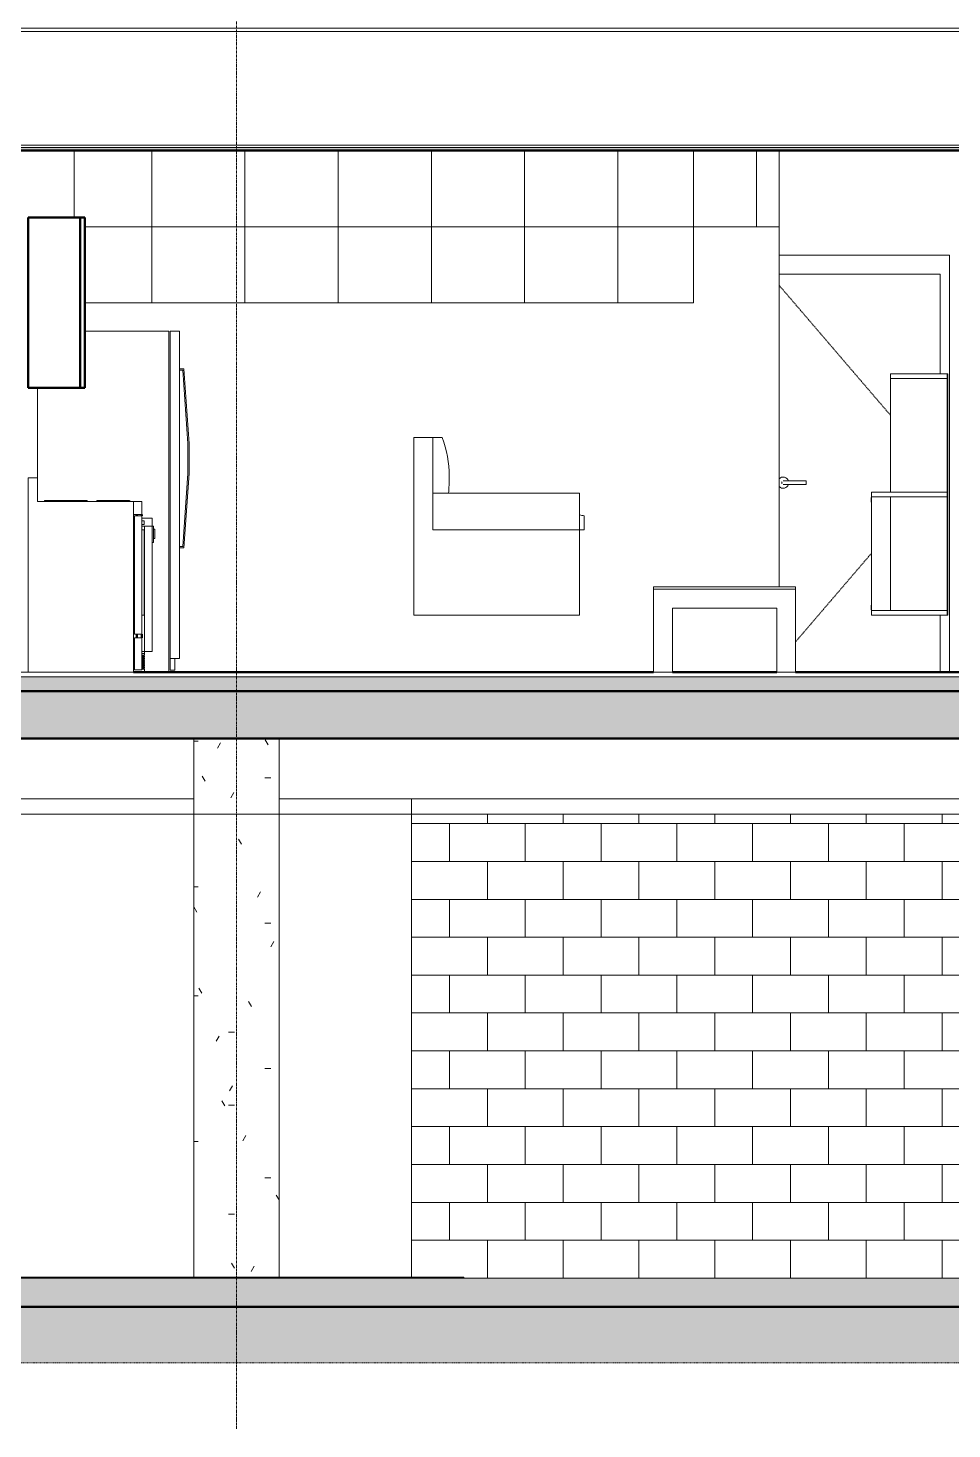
# Model space of a CAD drawing. Header units: inches. Extents: x -4169 to 1833, y -300 to 585.
# Drawn here: x 735.6 to 930.7, y -159.8 to 136 of the extents above; entities that cross this region are included whole.
import ezdxf

# ---------------------------------------------------------------- set-up
doc = ezdxf.new("R2010")
doc.units = ezdxf.units.IN
doc.header["$MEASUREMENT"] = 0
for name, pattern in [('Aligning Line 1_8_', [0.25, 0.125, -0.125]), ('Dash 1_16_', [0.125, 0.0625, -0.0625]), ('Grid Line 1_2_', [0.875, 0.5, -0.125, 0.125, -0.125])]:
    doc.linetypes.add(name, pattern=pattern)
for name, color, linetype, lineweight in [('0-4', 7, 'Continuous', 9), ('0-7', 130, 'Continuous', 5), ('A-DOOR-3', 7, 'Continuous', 9), ('A-DOOR-4', 7, 'Dash 1_16_', 9), ('A-DOOR-FRAM-1', 7, 'Continuous', 9), ('A-FLOR', 192, 'Continuous', 13), ('A-FLOR-2', 192, 'Continuous', 50), ('A-FLOR-LEVL-1', 51, 'Grid Line 1_2_', 9), ('A-FLOR-MCUT', 51, 'Continuous', 13), ('A-FLOR-PATT-1', 8, 'Continuous', 9), ('A-GENM-2', 7, 'Continuous', 9), ('A-GENM-3', 250, 'Continuous', 50), ('A-WALL-2', 10, 'Continuous', 13), ('A-WALL-PATT-5', 111, 'Continuous', 9), ('A-WALL-PATT-7', 143, 'Continuous', 9), ('C-BLDG-PADS-1', 253, 'Continuous', 9), ('C-BLDG-PADS-2', 10, 'Continuous', 13), ('C-TOPO', 7, 'Continuous', 9), ('C-TOPO-1', 250, 'Continuous', 50), ('G-ANNO-SYMB', 111, 'Aligning Line 1_8_', 9), ('G-ANNO-SYMB-2', 147, 'Aligning Line 1_8_', 9), ('I-FURN', 30, 'Continuous', 9), ('I-FURN-1', 7, 'Continuous', 9), ('I-WALL-2', 10, 'Continuous', 13), ('Q-CASE-2', 250, 'Continuous', 50), ('Q-SPCQ-1', 7, 'Continuous', 9), ('S-COLS', 52, 'Continuous', 9), ('S-FNDN', 32, 'Continuous', 13), ('S-GRID-1', 1, 'Grid Line 1_2_', 9)]:
    doc.layers.add(name, color=color, linetype=linetype, lineweight=lineweight)
pattern_1 = [(0, (317.997, 146.633), (30.72, 7.68), [1.267, -21.773, 1.267, -21.773, -122.88]), (0, (317.997, 146.633), (30.72, 7.68), [-46.08, 1.267, -44.813, 1.267, -21.773, -53.76]), (0, (317.997, 146.633), (30.72, 7.68), [-115.2, 1.267, -14.093, 1.267, -37.133]), (120, (329.517, 150.473), (-22.011075, 22.7643), [1.267, -21.773, 1.267, -21.773, -122.88]), (120, (329.517, 150.473), (-22.011075, 22.7643), [-46.08, 1.267, -44.813, 1.267, -21.773, -53.76]), (120, (329.517, 150.473), (-22.011075, 22.7643), [-115.2, 1.267, -14.093, 1.267, -37.133]), (240, (333.357, 165.833), (-8.708925, -30.4443), [1.267, -21.773, 1.267, -21.773, -122.88]), (240, (333.357, 165.833), (-8.708925, -30.4443), [-46.08, 1.267, -44.813, 1.267, -21.773, -53.76]), (240, (333.357, 165.833), (-8.708925, -30.4443), [-115.2, 1.267, -14.093, 1.267, -37.133])]

# ---------------------------------------------------------------- blocks, each defined once
blk = doc.blocks.new('CTR - 2nd Phase_rvt-2-BUILDING SECTION - EAST_WEST - LOOKING SOUTH')
at = {"layer": 'A-FLOR-LEVL-1'}
for p, q in [((-12558.48, 136), (-9609.49, 136)), ((-12558.48, 0), (-9609.49, 0)), ((-12558.48, -30), (-9609.49, -30)), ((-12558.48, -128), (-9609.49, -128))]:
    blk.add_line(p, q, dxfattribs=at)
blk = doc.blocks.new('Entertainment_Center_14771 - Entertainment_Center_14771-V51-BUILDING SECTION - EAST_WEST - LOOKING SOUTH')
at = {"layer": 'I-FURN-1'}
for p, q in [((-10365.1, 63), (-10353.1, 63)), ((-10365.1, 63), (-10365.1, 62)), ((-10353.1, 62), (-10353.1, 63)), ((-10352.97, 63), (-10353.1, 63)), ((-10353.1, 63), (-10353.1, 62)), ((-10352.97, 63), (-10352.97, 62)), ((-10353.1, 62), (-10365.1, 62)), ((-10365.1, 62), (-10353.1, 62)), ((-10365.1, 62), (-10365.1, 38)), ((-10353.1, 38), (-10353.1, 62)), ((-10353.1, 62), (-10353.1, 38)), ((-10352.97, 62), (-10352.97, 38)), ((-10369.13, 36.87), (-10369.13, 35.87)), ((-10369.1, 38), (-10353.1, 38)), ((-10369.1, 38), (-10369.1, 37)), ((-10369.1, 37), (-10369.1, 13)), ((-10353.1, 37), (-10369.1, 37)), ((-10365.1, 37), (-10353.1, 37)), ((-10365.1, 37), (-10365.1, 13)), ((-10353.1, 37), (-10353.1, 38)), ((-10352.97, 38), (-10353.1, 38)), ((-10353.1, 38), (-10353.1, 37)), ((-10353.1, 13), (-10353.1, 37)), ((-10353.1, 37), (-10353.1, 13)), ((-10352.97, 38), (-10352.97, 37)), ((-10352.97, 37), (-10352.97, 13)), ((-10369.13, 14.12), (-10369.13, 13.12)), ((-10369.1, 13), (-10353.1, 13)), ((-10369.1, 13), (-10369.1, 12)), ((-10353.1, 12), (-10369.1, 12)), ((-10353.1, 13), (-10365.1, 13)), ((-10353.1, 12), (-10353.1, 13)), ((-10353.1, 13), (-10353.1, 12)), ((-10352.97, 12), (-10353.1, 12)), ((-10352.97, 13), (-10352.97, 12))]:
    blk.add_line(p, q, dxfattribs=at)
blk = doc.blocks.new('Couch-Both_Arms-Generic - 1-V52-BUILDING SECTION - EAST_WEST - LOOKING SOUTH')
at = {"layer": 'I-FURN'}
for p, q in [((-10461.74, 37.75), (-10461.74, 49.5)), ((-10461.74, 49.5), (-10459.74, 49.5)), ((-10458.24, 41.38), (-10458.24, 41.12)), ((-10461.74, 30), (-10461.74, 37.75)), ((-10461.74, 37.75), (-10430.74, 37.75)), ((-10430.74, 37.75), (-10430.74, 30)), ((-10429.74, 30), (-10429.74, 33)), ((-10430.74, 30), (-10461.74, 30)), ((-10430.74, 30), (-10429.74, 30))]:
    blk.add_line(p, q, dxfattribs=at)
for centre, radius, start, end in [((-10481, 41.38), 22.76, 0, 20.9198), ((-10505.76, 41.12), 47.51, 355.9252, 0), ((-10445.62, -50.26), 84.76, 79.2045, 79.889)]:
    blk.add_arc(centre, radius, start, end, dxfattribs=at)
at = {"layer": 'I-FURN-1'}
for p, q in [((-10465.74, 49.5), (-10465.74, 12)), ((-10461.74, 49.5), (-10465.74, 49.5)), ((-10430.74, 12), (-10430.74, 30)), ((-10465.74, 12), (-10430.74, 12))]:
    blk.add_line(p, q, dxfattribs=at)
blk = doc.blocks.new('Table-Coffee - one-1372853-BUILDING SECTION - EAST_WEST - LOOKING SOUTH')
at = {"layer": 'I-FURN-1'}
for p, q in [((-10415.1, 18), (-10385.1, 18)), ((-10415.1, 18), (-10415.1, 17.5)), ((-10385.1, 18), (-10385.1, 17.5)), ((-10385.1, 17.5), (-10415.1, 17.5)), ((-10415.1, 17.5), (-10415.1, 0)), ((-10385.1, 17.5), (-10415.1, 17.5)), ((-10385.1, 0), (-10385.1, 17.5)), ((-10411.1, 0), (-10411.1, 13.5)), ((-10411.1, 13.5), (-10389.1, 13.5)), ((-10389.1, 13.5), (-10389.1, 0)), ((-10415.1, 0), (-10411.1, 0)), ((-10389.1, 0), (-10385.1, 0))]:
    blk.add_line(p, q, dxfattribs=at)
blk = doc.blocks.new('OD_CW_Upper Cabinet - OD_CW_Upper Cabinet-1896879-BUILDING SECTION - EAST_WEST - LOOKING SOUTH')
at = {"layer": 'Q-CASE-2'}
for p, q in [((-10536.19, 96), (-10547.19, 96)), ((-10547.19, 96), (-10547.19, 60)), ((-10535.19, 96), (-10536.19, 96)), ((-10536.19, 96), (-10536.19, 60)), ((-10536.19, 60), (-10536.19, 96)), ((-10535.19, 60), (-10535.19, 96)), ((-10547.19, 60), (-10536.19, 60)), ((-10536.19, 60), (-10535.19, 60))]:
    blk.add_line(p, q, dxfattribs=at)
blk = doc.blocks.new('Range - 24_ x 24_-V73-BUILDING SECTION - EAST_WEST - LOOKING SOUTH')
at = {"layer": 'Q-SPCQ-1'}
for p, q in [((-10545.19, 41), (-10547.19, 41)), ((-10547.19, 0), (-10547.19, 41)), ((-10545.19, 36), (-10545.19, 41)), ((-10524.94, 36), (-10545.19, 36)), ((-10543.69, 36.25), (-10543.69, 36)), ((-10543.69, 36.25), (-10542.22, 36.25)), ((-10542.19, 36.25), (-10542.19, 36)), ((-10542.19, 36.25), (-10539.19, 36.25)), ((-10539.19, 36.25), (-10536.19, 36.25)), ((-10536.19, 36), (-10536.19, 36.25)), ((-10536.15, 36.25), (-10534.69, 36.25)), ((-10534.69, 36), (-10534.69, 36.25)), ((-10532.69, 36.25), (-10532.69, 36)), ((-10532.64, 36.25), (-10532.22, 36.25)), ((-10532.19, 36.25), (-10532.19, 36)), ((-10532.19, 36.25), (-10529.19, 36.25)), ((-10529.19, 36.25), (-10526.19, 36.25)), ((-10526.19, 36), (-10526.19, 36.25)), ((-10526.16, 36.25), (-10525.74, 36.25)), ((-10525.69, 36), (-10525.69, 36.25)), ((-10524.94, 36), (-10524.94, 0)), ((-10524.94, 33.26), (-10524.94, 36)), ((-10524.94, 36), (-10523.19, 36)), ((-10523.19, 36), (-10523.19, 33.26)), ((-10523.19, 33.26), (-10524.94, 33.26)), ((-10524.69, 8), (-10524.69, 33.01)), ((-10524.69, 33.01), (-10523.19, 33.01)), ((-10523.19, 33.01), (-10523.19, 8)), ((-10523.19, 31.9), (-10522.69, 31.9)), ((-10522.69, 31.15), (-10523.19, 31.15)), ((-10523.19, 30), (-10522.69, 30)), ((-10522.69, 31.9), (-10522.69, 31.15)), ((-10522.69, 30), (-10522.69, 12)), ((-10522.69, 12), (-10523.19, 12)), ((-10523.19, 8), (-10524.69, 8)), ((-10524.69, 0.5), (-10524.69, 7.25)), ((-10524.69, 7.25), (-10523.19, 7.25)), ((-10523.19, 7.25), (-10523.19, 0.5)), ((-10523.19, 0.5), (-10524.69, 0.5)), ((-10547.19, 0), (-10524.94, 0))]:
    blk.add_line(p, q, dxfattribs=at)
blk = doc.blocks.new('OD_CW_Base Cabinet - OD_CW_Base Cabinet-1896923-BUILDING SECTION - EAST_WEST - LOOKING SOUTH')
at = {"layer": 'Q-CASE-2'}
for p, q in [((-10524.19, 33.26), (-10524.19, 33.01)), ((-10524.19, 33.01), (-10524.19, 33.26)), ((-10523.19, 33.01), (-10523.19, 33.26)), ((-10524.19, 8), (-10524.19, 7.25)), ((-10524.19, 7.25), (-10524.19, 8)), ((-10523.19, 7.25), (-10523.19, 8)), ((-10524.94, 4), (-10524.69, 4))]:
    blk.add_line(p, q, dxfattribs=at)
blk = doc.blocks.new('Dishwasher_15404 - 34_ counter-547918-BUILDING SECTION - EAST_WEST - LOOKING SOUTH')
at = {"layer": 'Q-SPCQ-1'}
for p, q in [((-10523.19, 32.5), (-10521.14, 32.5)), ((-10523.19, 30.79), (-10522.76, 30.79)), ((-10521.14, 30.79), (-10523.19, 30.79)), ((-10522.56, 4.33), (-10522.56, 30.79)), ((-10522.56, 30.79), (-10521.14, 30.79)), ((-10522.56, 4.33), (-10522.56, 30.79)), ((-10521.14, 32.5), (-10520.94, 32.5)), ((-10520.94, 30.79), (-10521.14, 30.79)), ((-10521.14, 30.79), (-10520.94, 30.79)), ((-10520.95, 30.79), (-10520.69, 30.79)), ((-10520.94, 30.79), (-10520.94, 32.5)), ((-10520.94, 4.33), (-10520.94, 30.79)), ((-10520.69, 30.79), (-10520.69, 28.06)), ((-10520.44, 30.18), (-10520.69, 30.18)), ((-10520.44, 30.18), (-10520.44, 28.21)), ((-10520.95, 27.35), (-10520.69, 27.35)), ((-10520.69, 28.21), (-10520.44, 28.21)), ((-10520.69, 28.06), (-10520.69, 27.35)), ((-10524.69, 3.94), (-10524.94, 3.94)), ((-10524.94, 3.94), (-10524.69, 3.94)), ((-10522.76, 4.33), (-10523.19, 4.33)), ((-10523.19, 4.33), (-10522.56, 4.33)), ((-10522.56, 3.94), (-10523.19, 3.94)), ((-10523.06, 3.39), (-10523.06, 3.59)), ((-10523.06, 3.59), (-10522.56, 3.59)), ((-10522.56, 3.39), (-10523.06, 3.39)), ((-10523.06, 3), (-10523.06, 3.2)), ((-10523.06, 3.2), (-10522.56, 3.2)), ((-10522.56, 3), (-10523.06, 3)), ((-10522.56, 3.59), (-10522.6, 3.59)), ((-10522.6, 3.39), (-10522.56, 3.39)), ((-10522.56, 3.2), (-10522.6, 3.2)), ((-10522.6, 3), (-10522.56, 3)), ((-10521.14, 4.33), (-10522.56, 4.33)), ((-10522.56, 3.94), (-10522.56, 4.33)), ((-10522.56, 3.59), (-10522.56, 3.94)), ((-10522.56, 3.2), (-10522.56, 3.39)), ((-10522.56, 2.8), (-10522.56, 3)), ((-10520.94, 4.33), (-10521.14, 4.33)), ((-10523.06, 2.61), (-10523.06, 2.8)), ((-10523.06, 2.8), (-10522.56, 2.8)), ((-10522.56, 2.61), (-10523.06, 2.61)), ((-10523.06, 2.21), (-10523.06, 2.41)), ((-10523.06, 2.41), (-10522.56, 2.41)), ((-10522.56, 2.21), (-10523.06, 2.21)), ((-10523.06, 1.82), (-10523.06, 2.02)), ((-10523.06, 2.02), (-10522.56, 2.02)), ((-10522.56, 1.82), (-10523.06, 1.82)), ((-10523.06, 1.43), (-10523.06, 1.62)), ((-10523.06, 1.62), (-10522.56, 1.62)), ((-10522.56, 1.43), (-10523.06, 1.43)), ((-10523.06, 1.03), (-10523.06, 1.23)), ((-10523.06, 1.23), (-10522.56, 1.23)), ((-10522.56, 1.03), (-10523.06, 1.03)), ((-10523.06, 0.64), (-10523.06, 0.84)), ((-10523.06, 0.84), (-10522.56, 0.84)), ((-10522.56, 0.64), (-10523.06, 0.64)), ((-10522.56, 2.8), (-10522.6, 2.8)), ((-10522.6, 2.61), (-10522.56, 2.61)), ((-10522.56, 2.41), (-10522.6, 2.41)), ((-10522.6, 2.21), (-10522.56, 2.21)), ((-10522.56, 2.02), (-10522.6, 2.02)), ((-10522.6, 1.82), (-10522.56, 1.82)), ((-10522.56, 1.62), (-10522.6, 1.62)), ((-10522.6, 1.43), (-10522.56, 1.43)), ((-10522.56, 1.23), (-10522.6, 1.23)), ((-10522.6, 1.03), (-10522.56, 1.03)), ((-10522.56, 0.84), (-10522.6, 0.84)), ((-10522.56, 2.41), (-10522.56, 2.61)), ((-10522.56, 2.02), (-10522.56, 2.21)), ((-10522.56, 1.62), (-10522.56, 1.82)), ((-10522.56, 1.23), (-10522.56, 1.43)), ((-10522.56, 0.84), (-10522.56, 1.03)), ((-10522.56, 0), (-10522.56, 0.64))]:
    blk.add_line(p, q, dxfattribs=at)
blk = doc.blocks.new('Refrigerator_-_Side-by-Side_6047 - 36_ X 30_-V74-BUILDING SECTION - EAST_WEST - LOOKING SOUTH')
at = {"layer": 'Q-SPCQ-1'}
for p, q in [((-10517.44, 72), (-10535.19, 72)), ((-10517.44, 0), (-10517.44, 72)), ((-10517.19, 2.87), (-10517.19, 72)), ((-10517.19, 72), (-10515.19, 72)), ((-10515.19, 72), (-10515.19, 2.87)), ((-10514.29, 64), (-10515.19, 64)), ((-10515.19, 63.75), (-10514.52, 63.75)), ((-10514.52, 63.75), (-10513.44, 48.28)), ((-10513.19, 48.29), (-10514.29, 64)), ((-10545.19, 60), (-10545.19, 41)), ((-10513.44, 48.28), (-10513.44, 41.95)), ((-10513.19, 41.94), (-10513.19, 48.29)), ((-10513.44, 41.95), (-10514.52, 26.48)), ((-10514.29, 26.23), (-10513.19, 41.94)), ((-10514.52, 26.48), (-10515.19, 26.48)), ((-10515.19, 26.23), (-10514.29, 26.23)), ((-10516.19, 2.87), (-10517.19, 2.87)), ((-10517.19, 2.87), (-10517.19, 0.37)), ((-10517.19, 2.87), (-10515.19, 2.87)), ((-10517.19, 0.37), (-10516.19, 0.37)), ((-10516.19, 0.37), (-10516.19, 2.87))]:
    blk.add_line(p, q, dxfattribs=at)
blk = doc.blocks.new('CTR - 1st Phase - Unit Layouts_rvt-2-BUILDING SECTION - EAST_WEST - LOOKING SOUTH')
at = {"layer": 'A-WALL-PATT-7'}
h = blk.add_hatch(dxfattribs=at)
h.set_pattern_fill('FP_25', color=256, style=0, pattern_type=2)
h.set_pattern_definition([(90, (-10517.79, 0), (-19.685, 1e-15), [24, 0, 0, 0])])
h.paths.add_polyline_path([(-10535.19, 78), (-10406.65, 78), (-10406.65, 110.12), (-10537.47, 110.12), (-10537.47, 96), (-10535.19, 96)], flags=0)
at = {"layer": 'A-WALL-2'}
for p, q in [((-10537.47, 110.12), (-10537.47, 96)), ((-10406.65, 78), (-10406.65, 110.12)), ((-10393.35, 94), (-10393.35, 110.12)), ((-10388.6, 110.12), (-10388.6, 94)), ((-10388.6, 94), (-10535.19, 94)), ((-10388.6, 18), (-10388.6, 94)), ((-10535.19, 78), (-10406.65, 78))]:
    blk.add_line(p, q, dxfattribs=at)
at = {"layer": '0-4'}
for name in ['OD_CW_Upper Cabinet - OD_CW_Upper Cabinet-1896879-BUILDING SECTION - EAST_WEST - LOOKING SOUTH', 'Refrigerator_-_Side-by-Side_6047 - 36_ X 30_-V74-BUILDING SECTION - EAST_WEST - LOOKING SOUTH', 'Entertainment_Center_14771 - Entertainment_Center_14771-V51-BUILDING SECTION - EAST_WEST - LOOKING SOUTH', 'Couch-Both_Arms-Generic - 1-V52-BUILDING SECTION - EAST_WEST - LOOKING SOUTH', 'Range - 24_ x 24_-V73-BUILDING SECTION - EAST_WEST - LOOKING SOUTH', 'OD_CW_Base Cabinet - OD_CW_Base Cabinet-1896923-BUILDING SECTION - EAST_WEST - LOOKING SOUTH', 'Dishwasher_15404 - 34_ counter-547918-BUILDING SECTION - EAST_WEST - LOOKING SOUTH', 'Table-Coffee - one-1372853-BUILDING SECTION - EAST_WEST - LOOKING SOUTH']:
    blk.add_blockref(name, (0, 0), dxfattribs=at)
blk = doc.blocks.new('CTR  - Topography_rvt-2-BUILDING SECTION - EAST_WEST - LOOKING SOUTH')
at = {"layer": 'C-BLDG-PADS-1'}
h = blk.add_hatch(dxfattribs=at)
h.set_pattern_fill('FP_22', color=256, style=0, pattern_type=2)
h.set_pattern_definition([(50, (-10964.796, 146.633), (27.5427, -2.4099), [2.88, -31.68]), (355, (-10964.796, 146.633), (-5.32784, 28.8843), [2.304, -25.344]), (100.451, (-10962.5, 146.432), (22.2153, 26.4739), [2.448, -26.924]), (46.184, (-10964.796, 154.313), (40.9819, -6.3564), [4.32, -47.52]), (96.636, (-10961.38, 153.784), (35.8907, 37.4062), [3.671, -40.386]), (351.184, (-10964.796, 154.313), (35.891, 37.4062), [3.456, -38.016]), (21, (-10960.956, 152.393), (22.92104, -15.46073), [2.88, -31.68]), (326, (-10960.956, 152.393), (9.3435, 27.84574), [2.304, -25.344]), (71.451, (-10959.045, 151.105), (32.26477, 12.3844), [2.448, -26.924]), (37.5, (-10964.796, 146.633), (0.466855, 12.78271), [1.267, -23.77, 1.267, -24.461, -25.44]), (37.5, (-10964.796, 146.633), (0.466855, 12.78271), [-50.765, 1.267, -24.173]), (7.5, (-10964.796, 146.633), (10.10159, 15.14509), [1.267, -13.402, 1.267, -23.194, -9.696]), (7.5, (-10964.796, 146.633), (10.10159, 15.14509), [-39.13, 1.267, -8.429]), (327.5, (-10973.359, 146.633), (20.49916, -0.86578), [1.267, -8.333, 1.267, -28.685, -39.744]), (327.5, (-10973.359, 146.633), (20.49916, -0.86578), [-39.552, 1.267, -38.477]), (317.5, (-10977.199, 146.633), (22.39478, 3.8443), [1.267, -11.213, 1.267, -18.624, -28.224]), (317.5, (-10977.199, 146.633), (22.39478, 3.8443), [-32.371, 1.267, -26.957])])
h.paths.add_polyline_path([(-12082.19, -134), (-9896.19, -134), (-9896.19, -128), (-12082.19, -128)], flags=0)
at = {"layer": 'C-TOPO'}
h = blk.add_hatch(dxfattribs=at)
h.set_pattern_fill('FP_31', color=256, style=0, pattern_type=2)
h.set_pattern_definition([(0, (-10964.796, 146.633), (24, 24), [24, -24]), (0, (-10964.796, 155.633), (24, 24), [24, -24]), (0, (-10964.796, 164.633), (24, 24), [24, -24]), (90, (-10961.796, 167.633), (-24, 24), [24, -24]), (90, (-10952.796, 167.633), (-24, 24), [24, -24]), (90, (-10943.796, 167.633), (-24, 24), [24, -24])])
h.paths.add_polyline_path([(-9908.19, -145.9), (-9908.19, -134.01), (-12070.19, -134.01), (-12070.19, -145.9), (-9956.02, -145.9)], flags=0)
at = {"layer": 'A-FLOR-LEVL-1'}
for p, q in [((-12558.48, 0), (-9609.49, 0)), ((-12558.48, -128), (-9609.49, -128))]:
    blk.add_line(p, q, dxfattribs=at)
at = {"layer": 'C-BLDG-PADS-2'}
for p, q in [((-9896.19, -128), (-12082.19, -128)), ((-12082.19, -134), (-9896.19, -134))]:
    blk.add_line(p, q, dxfattribs=at)
at = {"layer": 'C-TOPO'}
blk.add_line((-9959.35, -134.01), (-12070.19, -134.01), dxfattribs=at)
at = {"layer": 'C-TOPO-1'}
blk.add_line((-9959.35, -134.01), (-12070.19, -134.01), dxfattribs=at)
at = {"layer": 'G-ANNO-SYMB-2'}
blk.add_line((-9742.88, 0), (-12461.76, 0), dxfattribs=at)
blk = doc.blocks.new('HOLLOW METAL - UNIT DOOR-V164-BUILDING SECTION - EAST_WEST - LOOKING SOUTH')
at = {"layer": 'A-DOOR-3'}
for p, q in [((-10354.59, 84), (-10388.6, 84)), ((-10354.59, 63), (-10354.59, 84)), ((-10382.91, 40.39), (-10387.05, 40.39)), ((-10387.05, 39.61), (-10382.91, 39.61)), ((-10382.91, 40.39), (-10382.91, 40)), ((-10382.91, 40), (-10382.91, 39.61)), ((-10354.59, 0), (-10354.59, 12))]:
    blk.add_line(p, q, dxfattribs=at)
at = {"layer": 'A-DOOR-3', "flags": 128}
for points in [[(-10387.05, 40.39), (-10387.07, 40.39), (-10387.09, 40.39), (-10387.12, 40.39), (-10387.14, 40.39), (-10387.16, 40.39), (-10387.19, 40.39), (-10387.21, 40.39), (-10387.23, 40.39), (-10387.25, 40.39), (-10387.28, 40.39), (-10387.3, 40.39), (-10387.32, 40.39), (-10387.34, 40.39), (-10387.36, 40.39), (-10387.38, 40.39), (-10387.4, 40.39), (-10387.42, 40.39), (-10387.44, 40.39), (-10387.45, 40.39), (-10387.47, 40.39), (-10387.49, 40.39), (-10387.5, 40.39), (-10387.52, 40.39), (-10387.53, 40.39), (-10387.54, 40.39), (-10387.56, 40.39), (-10387.57, 40.39), (-10387.58, 40.39), (-10387.59, 40.39), (-10387.6, 40.39), (-10387.6, 40.39), (-10387.61, 40.39), (-10387.62, 40.39), (-10387.62, 40.39), (-10387.63, 40.39), (-10387.63, 40.39), (-10387.63, 40.39), (-10387.64, 40.39), (-10387.64, 40.39)], [(-10387.64, 39.61), (-10387.64, 39.61), (-10387.63, 39.61), (-10387.63, 39.61), (-10387.63, 39.61), (-10387.62, 39.61), (-10387.62, 39.61), (-10387.61, 39.61), (-10387.61, 39.61), (-10387.6, 39.61), (-10387.59, 39.61), (-10387.58, 39.61), (-10387.57, 39.61), (-10387.56, 39.61), (-10387.55, 39.61), (-10387.53, 39.61), (-10387.52, 39.61), (-10387.5, 39.61), (-10387.49, 39.61), (-10387.47, 39.61), (-10387.46, 39.61), (-10387.44, 39.61), (-10387.42, 39.61), (-10387.4, 39.61), (-10387.38, 39.61), (-10387.36, 39.61), (-10387.34, 39.61), (-10387.32, 39.61), (-10387.3, 39.61), (-10387.28, 39.61), (-10387.26, 39.61), (-10387.24, 39.61), (-10387.22, 39.61), (-10387.19, 39.61), (-10387.17, 39.61), (-10387.15, 39.61), (-10387.12, 39.61), (-10387.1, 39.61), (-10387.08, 39.61), (-10387.05, 39.61), (-10387.05, 39.61)]]:
    blk.add_lwpolyline(points, dxfattribs=at)
at = {"layer": 'A-DOOR-3'}
for centre, radius, start, end in [((-10387.73, 40), 1.18, 19.6343, 135), ((-10387.73, 40), 1.18, 225, 340.4367), ((-10387.64, 40), 0.394, 150, 180), ((-10387.64, 40), 0.394, 180, 210), ((-10387.64, 40), 0.394, 90, 105), ((-10387.64, 40), 0.394, 255, 270)]:
    blk.add_arc(centre, radius, start, end, dxfattribs=at)
at = {"layer": 'A-DOOR-4'}
for p, q in [((-10388.6, 81.68), (-10365.1, 54.26)), ((-10369.1, 25.07), (-10385.1, 6.4))]:
    blk.add_line(p, q, dxfattribs=at)
at = {"layer": 'A-DOOR-FRAM-1'}
for p, q in [((-10352.59, 88), (-10388.6, 88)), ((-10352.59, 0), (-10352.59, 88)), ((-10388.6, 84), (-10354.59, 84)), ((-10354.59, 63), (-10354.59, 84)), ((-10354.59, 0), (-10354.59, 12))]:
    blk.add_line(p, q, dxfattribs=at)
blk = doc.blocks.new('Parking_Stall_Multiple - STANDARD-1982617-BUILDING SECTION - EAST_WEST - LOOKING SOUTH')
at = {"layer": 'A-GENM-2'}
for p, q in [((-10662.19, -127.75), (-10455.19, -127.75)), ((-10662.19, -127.75), (-10455.19, -127.75)), ((-10455.19, -127.75), (-10455.19, -128)), ((-10455.19, -127.75), (-10455.19, -128))]:
    blk.add_line(p, q, dxfattribs=at)
at = {"layer": 'A-GENM-3'}
for p, q in [((-10662.19, -127.75), (-10665.19, -127.75)), ((-10665.19, -127.75), (-10665.19, -128)), ((-10665.19, -128), (-10662.19, -128)), ((-10662.19, -128), (-10662.19, -127.75))]:
    blk.add_line(p, q, dxfattribs=at)
blk = doc.blocks.new('CTR - 1st Phase - Common Walls_rvt-2-BUILDING SECTION - EAST_WEST - LOOKING SOUTH')
at = {"layer": 'A-FLOR-LEVL-1'}
for p, q in [((-12558.48, 136), (-9609.49, 136)), ((-12558.48, 0), (-9609.49, 0)), ((-12558.48, -30), (-9609.49, -30)), ((-12558.48, -128), (-9609.49, -128))]:
    blk.add_line(p, q, dxfattribs=at)
at = {"layer": 'G-ANNO-SYMB-2'}
blk.add_line((-9706.21, 0), (-12461.76, 0), dxfattribs=at)
at = {"layer": 'I-WALL-2'}
for p, q in [((-10388.6, 88), (-10352.59, 88)), ((-10352.59, 88), (-10352.59, 0))]:
    blk.add_line(p, q, dxfattribs=at)
at = {"layer": '0-4'}
for name in ['HOLLOW METAL - UNIT DOOR-V164-BUILDING SECTION - EAST_WEST - LOOKING SOUTH', 'Parking_Stall_Multiple - STANDARD-1982617-BUILDING SECTION - EAST_WEST - LOOKING SOUTH']:
    blk.add_blockref(name, (0, 0), dxfattribs=at)
blk = doc.blocks.new('Concrete-Rectangular-Column - ONE-V49-BUILDING SECTION - EAST_WEST - LOOKING SOUTH')
at = {"layer": 'S-COLS'}
h = blk.add_hatch(dxfattribs=at)
h.set_pattern_fill('FP_21', color=256, style=0, pattern_type=2)
h.set_pattern_definition([(0, (-10964.796, 146.633), (30.72, 7.68), [1.267, -21.773, 1.267, -21.773, -122.88]), (0, (-10964.796, 146.633), (30.72, 7.68), [-46.08, 1.267, -44.813, 1.267, -21.773, -53.76]), (0, (-10964.796, 146.633), (30.72, 7.68), [-115.2, 1.267, -14.093, 1.267, -37.133]), (120, (-10953.276, 150.473), (-22.01108, 22.7643), [1.267, -21.773, 1.267, -21.773, -122.88]), (120, (-10953.276, 150.473), (-22.01108, 22.7643), [-46.08, 1.267, -44.813, 1.267, -21.773, -53.76]), (120, (-10953.276, 150.473), (-22.01108, 22.7643), [-115.2, 1.267, -14.093, 1.267, -37.133]), (240, (-10949.436, 165.833), (-8.70892, -30.4443), [1.267, -21.773, 1.267, -21.773, -122.88]), (240, (-10949.436, 165.833), (-8.70892, -30.4443), [-46.08, 1.267, -44.813, 1.267, -21.773, -53.76]), (240, (-10949.436, 165.833), (-8.70892, -30.4443), [-115.2, 1.267, -14.093, 1.267, -37.133])])
h.paths.add_polyline_path([(-10494.19, -127.75), (-10494.19, -14), (-10512.19, -14), (-10512.19, -127.75)], flags=0)
for p, q in [((-10512.19, -14), (-10512.19, -127.75)), ((-10494.19, -14), (-10494.19, -127.75))]:
    blk.add_line(p, q, dxfattribs=at)

msp = doc.modelspace()

# ---------------------------------------------------------------- hatches: boundary and pattern name
at = {"layer": 'A-FLOR-PATT-1'}
h = msp.add_hatch(dxfattribs=at)
h.set_pattern_fill('FP_21', color=256, style=0, pattern_type=2)
h.set_pattern_definition(pattern_1)
h.paths.add_polyline_path([(-826.9214, 110.125), (-548.1964, 110.125), (-548.1964, 110.75), (-827.5464, 110.75), (-827.5464, 110.125)], flags=0)
h.paths.add_polyline_path([(-145.6366, 110.125), (1299.8536, 110.125), (1299.8536, 110.75), (-152.1964, 110.75), (-152.1964, 110.125)], flags=0)
h = msp.add_hatch(dxfattribs=at)
h.set_pattern_fill('FP_21', color=256, style=0, pattern_type=2)
h.set_pattern_definition(pattern_1)
h.paths.add_polyline_path([(-796.8491, -4), (-552.1964, -4), (-552.1964, -1), (-797.8964, -1), (-797.8964, -4)], flags=0)
h.paths.add_polyline_path([(-152.1964, -4), (1264.7036, -4), (1264.7036, -1), (-152.1964, -1), (-152.1964, -3.9561)], flags=0)
h = msp.add_hatch(dxfattribs=at)
h.set_pattern_fill('FP_22', color=256, style=0, pattern_type=2)
h.set_pattern_definition([(50, (317.997, 146.633), (27.5427, -2.40992), [2.88, -31.68]), (355, (317.997, 146.633), (-5.32784, 28.88427), [2.304, -25.344]), (100.451, (320.293, 146.432), (22.2153, 26.47393), [2.448, -26.924]), (46.184, (317.997, 154.313), (40.9819, -6.3564), [4.32, -47.52]), (96.636, (321.413, 153.784), (35.8907, 37.4062), [3.671, -40.386]), (351.184, (317.997, 154.313), (35.891, 37.4062), [3.456, -38.016]), (21, (321.837, 152.393), (22.92104, -15.46073), [2.88, -31.68]), (326, (321.837, 152.393), (9.34353, 27.84574), [2.304, -25.344]), (71.451, (323.748, 151.105), (32.26477, 12.3844), [2.448, -26.924]), (37.5, (317.997, 146.633), (0.466855, 12.78271), [1.267, -23.77, 1.267, -24.461, -25.44]), (37.5, (317.997, 146.633), (0.466855, 12.78271), [-50.765, 1.267, -24.173]), (7.5, (317.997, 146.633), (10.10159, 15.14509), [1.267, -13.402, 1.267, -23.194, -9.696]), (7.5, (317.997, 146.633), (10.10159, 15.14509), [-39.13, 1.267, -8.429]), (327.5, (309.434, 146.633), (20.49916, -0.86578), [1.267, -8.333, 1.267, -28.685, -39.744]), (327.5, (309.434, 146.633), (20.49916, -0.86578), [-39.552, 1.267, -38.477]), (317.5, (305.594, 146.633), (22.39478, 3.8443), [1.267, -11.213, 1.267, -18.624, -28.224]), (317.5, (305.594, 146.633), (22.39478, 3.8443), [-32.371, 1.267, -26.957])])
h.paths.add_polyline_path([(-937.7964, -14), (-548.1964, -14), (-548.1964, -4), (-937.7964, -4), (-937.7964, -9.2134)], flags=0)
h.paths.add_polyline_path([(-113.3451, -14), (1270.2036, -14), (1270.2036, -4), (-156.1964, -4), (-156.1964, -14), (-124.1089, -14)], flags=0)
at = {"layer": 'A-WALL-PATT-5'}
h = msp.add_hatch(dxfattribs=at)
h.set_pattern_fill('FP_28', color=256, style=0, pattern_type=2)
h.set_pattern_definition([(0, (1104.604, -128), (0, 8), []), (90, (1104.604, -128), (-8, 8), [8, -8])])
h.paths.add_polyline_path([(827.6036, -128), (1103.6036, -128), (1103.6036, -127.75), (1104.6036, -127.75), (1104.6036, -30), (816.6036, -30), (816.6036, -127.75), (827.6036, -127.75)], flags=0)

# ---------------------------------------------------------------- linework, layer by layer
at = {"layer": 'A-FLOR'}
for p, q in [((770.6036, -26.75), (478.6036, -26.75)), ((1106.6036, -26.75), (788.6036, -26.75))]:
    msp.add_line(p, q, dxfattribs=at)
at = {"layer": 'A-FLOR-2'}
for p, q in [((-152.1964, 110.125), (1299.8536, 110.125)), ((867.6932, 0), (757.8536, 0)), ((893.6932, 0), (871.6932, 0)), ((939.2287, 0), (897.6932, 0)), ((1264.7036, -4), (-156.1964, -4)), ((-156.1964, -14), (1270.2036, -14))]:
    msp.add_line(p, q, dxfattribs=at)
at = {"layer": 'A-FLOR-LEVL-1'}
for p, q in [((-1101.901, 136), (1674.0755, 136)), ((-1101.901, 0), (1674.0755, 0)), ((-1101.901, -30), (1674.0755, -30)), ((-1101.901, -128), (1674.0755, -128))]:
    msp.add_line(p, q, dxfattribs=at)
at = {"layer": 'A-FLOR-MCUT'}
for p, q in [((1299.8536, 135.25), (-152.1964, 135.25)), ((1299.8536, 111.25), (-152.1964, 111.25)), ((1299.8536, 110.75), (-152.1964, 110.75)), ((1264.7036, -1), (-152.1964, -1))]:
    msp.add_line(p, q, dxfattribs=at)
at = {"layer": 'G-ANNO-SYMB'}
for p, q in [((1576.5784, 0), (-1178.9656, 0)), ((1576.5527, -145.8387), (-1178.9656, -145.8387))]:
    msp.add_line(p, q, dxfattribs=at)
at = {"layer": 'S-FNDN'}
for p, q in [((816.6036, -127.75), (816.6036, -26.75)), ((1104.6036, -30), (816.6036, -30))]:
    msp.add_line(p, q, dxfattribs=at)
at = {"layer": 'S-GRID-1'}
msp.add_line((779.6036, -159.8356), (779.6036, 470.5), dxfattribs=at)

# ---------------------------------------------------------------- block references
at = {"layer": '0-7'}
for name in ['CTR - 2nd Phase_rvt-2-BUILDING SECTION - EAST_WEST - LOOKING SOUTH', 'CTR - 1st Phase - Common Walls_rvt-2-BUILDING SECTION - EAST_WEST - LOOKING SOUTH', 'CTR  - Topography_rvt-2-BUILDING SECTION - EAST_WEST - LOOKING SOUTH', 'CTR - 1st Phase - Unit Layouts_rvt-2-BUILDING SECTION - EAST_WEST - LOOKING SOUTH']:
    msp.add_blockref(name, (11282.793, 0), dxfattribs=at)
at = {"layer": 'S-COLS'}
msp.add_blockref('Concrete-Rectangular-Column - ONE-V49-BUILDING SECTION - EAST_WEST - LOOKING SOUTH', (11282.793, 0), dxfattribs=at)

doc.saveas('drawing.dxf')
